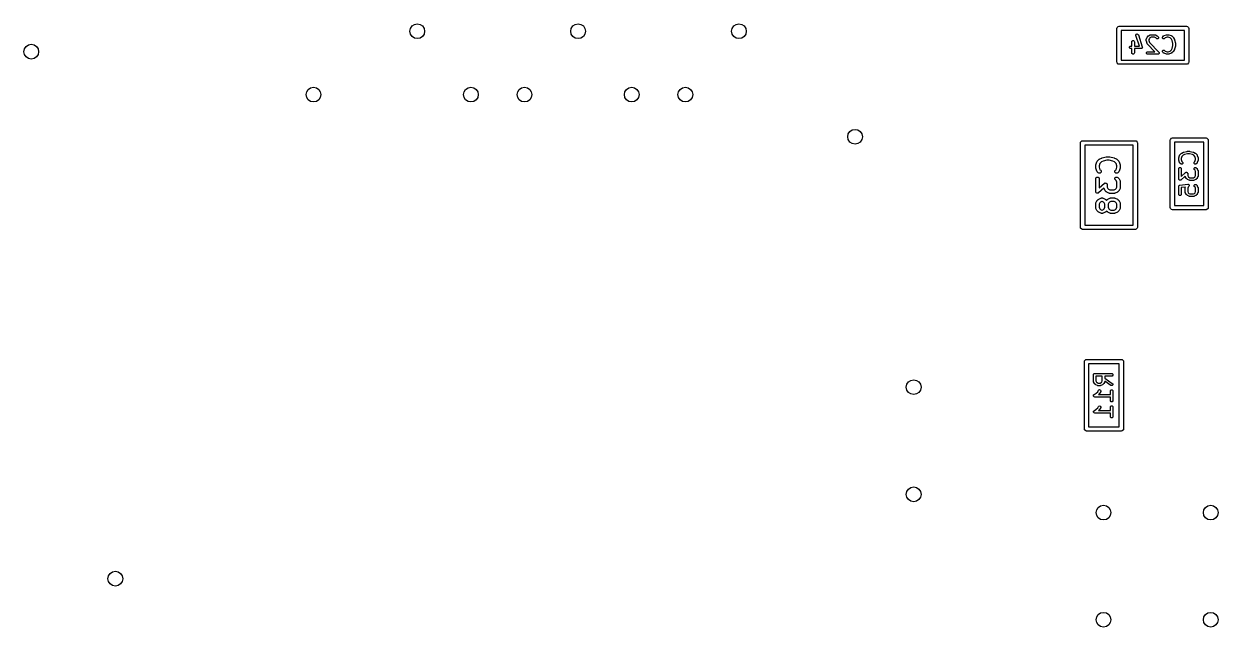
# Model space of a CAD drawing. Extents: x 2.52 to 5.05, y -5.23 to -2.7.
# Drawn here: x 2.543 to 3.657, y -3.337 to -2.774 of the extents above; entities that cross this region are included whole.
import ezdxf

# ---------------------------------------------------------------- set-up
doc = ezdxf.new("R2010")
doc.units = 0
doc.header["$MEASUREMENT"] = 0
doc.layers.add('BLACK', color=7, linetype='CONTINUOUS')

msp = doc.modelspace()

# ---------------------------------------------------------------- linework, layer by layer
at = {"layer": 'BLACK', "linetype": 'CONTINUOUS'}
for p, q in [((3.5625, -2.7783), (3.5627, -2.7775)), ((3.5625, -2.8097), (3.5625, -2.7783)), ((3.5627, -2.7775), (3.5638, -2.7764)), ((3.5638, -2.7764), (3.5645, -2.7763)), ((3.5645, -2.7763), (3.6275, -2.7763)), ((3.5665, -2.7802), (3.5665, -2.8078)), ((3.6255, -2.7802), (3.5665, -2.7802)), ((3.5802, -2.7846), (3.5806, -2.7838)), ((3.5806, -2.7838), (3.5815, -2.7835)), ((3.5815, -2.7835), (3.5823, -2.7839)), ((3.5823, -2.7839), (3.5825, -2.7843)), ((3.5825, -2.7843), (3.5862, -2.7955)), ((3.5921, -2.7851), (3.5936, -2.7844)), ((3.5936, -2.7844), (3.5937, -2.7843)), ((3.5937, -2.7843), (3.5937, -2.7843)), ((3.5937, -2.7843), (3.5939, -2.7843)), ((3.5939, -2.7843), (3.594, -2.7842)), ((3.594, -2.7842), (3.5941, -2.7842)), ((3.5941, -2.7842), (3.5941, -2.7842)), ((3.5941, -2.7842), (3.5979, -2.7842)), ((3.5979, -2.7842), (3.598, -2.7842)), ((3.5979, -2.7842), (3.5979, -2.7842)), ((3.598, -2.7842), (3.5981, -2.7843)), ((3.5981, -2.7843), (3.5983, -2.7843)), ((3.5983, -2.7843), (3.5983, -2.7843)), ((3.5983, -2.7843), (3.5984, -2.7844)), ((3.5984, -2.7844), (3.5999, -2.7851)), ((3.6065, -2.785), (3.6087, -2.7843)), ((3.6087, -2.7843), (3.6089, -2.7843)), ((3.6089, -2.7843), (3.6091, -2.7842)), ((3.6091, -2.7842), (3.6106, -2.7842)), ((3.6106, -2.7842), (3.6108, -2.7843)), ((3.6108, -2.7843), (3.611, -2.7843)), ((3.611, -2.7843), (3.6132, -2.785)), ((3.6255, -2.8078), (3.6255, -2.7802)), ((3.6275, -2.7763), (3.6282, -2.7764)), ((3.6282, -2.7764), (3.6293, -2.7775)), ((3.6293, -2.7775), (3.6295, -2.7783)), ((3.6295, -2.7783), (3.6295, -2.8097)), ((3.5743, -2.7955), (3.5749, -2.7948)), ((3.5743, -2.7964), (3.5743, -2.7955)), ((3.5749, -2.7948), (3.5754, -2.7947)), ((3.5754, -2.7947), (3.5764, -2.7947)), ((3.5764, -2.7907), (3.5765, -2.7902)), ((3.5764, -2.7947), (3.5764, -2.7907)), ((3.5765, -2.7902), (3.5772, -2.7896)), ((3.5772, -2.7896), (3.5781, -2.7896)), ((3.5781, -2.7896), (3.5787, -2.7902)), ((3.5787, -2.7902), (3.5788, -2.7907)), ((3.5788, -2.7907), (3.5788, -2.7947)), ((3.5788, -2.7947), (3.5835, -2.7947)), ((3.5803, -2.785), (3.5802, -2.7846)), ((3.5835, -2.7947), (3.5803, -2.785)), ((3.5862, -2.7955), (3.5863, -2.796)), ((3.5899, -2.7883), (3.59, -2.7881)), ((3.59, -2.7884), (3.5899, -2.7883)), ((3.5899, -2.7899), (3.5899, -2.7884)), ((3.5899, -2.7884), (3.59, -2.7884)), ((3.59, -2.7901), (3.5899, -2.7899)), ((3.59, -2.788), (3.5901, -2.7879)), ((3.59, -2.7881), (3.59, -2.788)), ((3.59, -2.7903), (3.59, -2.7901)), ((3.5908, -2.7925), (3.59, -2.7903)), ((3.5901, -2.7879), (3.5908, -2.7864)), ((3.5901, -2.7879), (3.5901, -2.7879)), ((3.5908, -2.7864), (3.5909, -2.7862)), ((3.5908, -2.7926), (3.5908, -2.7925)), ((3.5909, -2.7928), (3.5908, -2.7926)), ((3.5908, -2.7926), (3.5908, -2.7926)), ((3.5909, -2.7862), (3.591, -2.7861)), ((3.591, -2.7929), (3.5909, -2.7928)), ((3.591, -2.7861), (3.5918, -2.7853)), ((3.591, -2.793), (3.591, -2.7929)), ((3.591, -2.7929), (3.591, -2.7929)), ((3.598, -2.8), (3.591, -2.793)), ((3.5918, -2.7853), (3.5919, -2.7852)), ((3.5919, -2.7852), (3.5921, -2.7851)), ((3.5928, -2.7876), (3.5923, -2.7887)), ((3.5923, -2.7887), (3.5923, -2.7897)), ((3.5923, -2.7897), (3.5929, -2.7915)), ((3.5933, -2.7871), (3.5928, -2.7876)), ((3.5929, -2.7915), (3.6017, -2.8003)), ((3.5944, -2.7866), (3.5933, -2.7871)), ((3.5976, -2.7866), (3.5944, -2.7866)), ((3.5987, -2.7871), (3.5976, -2.7866)), ((3.5993, -2.7877), (3.5987, -2.7871)), ((3.5997, -2.788), (3.5993, -2.7877)), ((3.6006, -2.788), (3.5997, -2.788)), ((3.5999, -2.7851), (3.6001, -2.7852)), ((3.6001, -2.7852), (3.6002, -2.7853)), ((3.6002, -2.7853), (3.601, -2.7861)), ((3.6012, -2.7874), (3.6006, -2.788)), ((3.601, -2.7861), (3.6012, -2.7865)), ((3.6012, -2.7865), (3.6012, -2.7874)), ((3.605, -2.7865), (3.6053, -2.7861)), ((3.605, -2.7874), (3.605, -2.7865)), ((3.6057, -2.788), (3.605, -2.7874)), ((3.6053, -2.7861), (3.606, -2.7853)), ((3.6066, -2.788), (3.6057, -2.788)), ((3.606, -2.7853), (3.6061, -2.7853)), ((3.6061, -2.7853), (3.6063, -2.7852)), ((3.6061, -2.7853), (3.6061, -2.7853)), ((3.6063, -2.7852), (3.6064, -2.7851)), ((3.6064, -2.7851), (3.6065, -2.785)), ((3.6064, -2.7851), (3.6064, -2.7851)), ((3.607, -2.7877), (3.6066, -2.788)), ((3.6075, -2.7872), (3.607, -2.7877)), ((3.6093, -2.7866), (3.6075, -2.7872)), ((3.6104, -2.7866), (3.6093, -2.7866)), ((3.6122, -2.7872), (3.6104, -2.7866)), ((3.6134, -2.7884), (3.6122, -2.7872)), ((3.6132, -2.785), (3.6133, -2.7851)), ((3.6133, -2.7851), (3.6133, -2.7851)), ((3.6133, -2.7851), (3.6135, -2.7852)), ((3.614, -2.7896), (3.6134, -2.7884)), ((3.6135, -2.7852), (3.6136, -2.7853)), ((3.6136, -2.7853), (3.6137, -2.7853)), ((3.6137, -2.7853), (3.6137, -2.7853)), ((3.6137, -2.7853), (3.6152, -2.7868)), ((3.6147, -2.7923), (3.614, -2.7896)), ((3.614, -2.797), (3.6147, -2.7943)), ((3.6147, -2.7943), (3.6147, -2.7923)), ((3.6152, -2.7868), (3.6153, -2.787)), ((3.6153, -2.787), (3.6154, -2.7871)), ((3.6154, -2.7871), (3.6162, -2.7886)), ((3.6162, -2.7886), (3.6162, -2.7888)), ((3.6162, -2.7888), (3.6163, -2.7889)), ((3.6163, -2.7889), (3.617, -2.7919)), ((3.617, -2.7947), (3.6163, -2.7977)), ((3.617, -2.7919), (3.617, -2.792)), ((3.617, -2.792), (3.6171, -2.7922)), ((3.6171, -2.7944), (3.617, -2.7946)), ((3.617, -2.7946), (3.617, -2.7947)), ((3.6171, -2.7922), (3.6171, -2.7944)), ((3.5749, -2.797), (3.5743, -2.7964)), ((3.5754, -2.7971), (3.5749, -2.797)), ((3.5764, -2.7971), (3.5754, -2.7971)), ((3.5764, -2.8012), (3.5764, -2.7971)), ((3.5765, -2.8016), (3.5764, -2.8012)), ((3.5772, -2.8023), (3.5765, -2.8016)), ((3.5781, -2.8023), (3.5772, -2.8023)), ((3.5787, -2.8016), (3.5781, -2.8023)), ((3.5788, -2.8012), (3.5787, -2.8016)), ((3.5851, -2.7971), (3.5788, -2.7971)), ((3.5788, -2.7971), (3.5788, -2.8012)), ((3.5856, -2.797), (3.5851, -2.7971)), ((3.5857, -2.7969), (3.5856, -2.797)), ((3.5859, -2.7968), (3.5857, -2.7969)), ((3.586, -2.7966), (3.5859, -2.7968)), ((3.5862, -2.7964), (3.586, -2.7966)), ((3.5863, -2.796), (3.5862, -2.7962)), ((3.5862, -2.7962), (3.5862, -2.7964)), ((3.59, -2.8007), (3.5907, -2.8001)), ((3.59, -2.8016), (3.59, -2.8007)), ((3.5907, -2.8023), (3.59, -2.8016)), ((3.5907, -2.8001), (3.5911, -2.8)), ((3.5911, -2.8023), (3.5907, -2.8023)), ((3.5911, -2.8), (3.598, -2.8)), ((3.6009, -2.8023), (3.5911, -2.8023)), ((3.6013, -2.8023), (3.6009, -2.8023)), ((3.602, -2.8016), (3.6013, -2.8023)), ((3.6017, -2.8003), (3.602, -2.8007)), ((3.602, -2.8007), (3.602, -2.8007)), ((3.602, -2.8007), (3.602, -2.8007)), ((3.602, -2.8007), (3.602, -2.8016)), ((3.602, -2.8016), (3.602, -2.8016)), ((3.602, -2.8016), (3.602, -2.8016)), ((3.605, -2.7992), (3.6057, -2.7986)), ((3.605, -2.8001), (3.605, -2.7992)), ((3.6053, -2.8005), (3.605, -2.8001)), ((3.606, -2.8012), (3.6053, -2.8005)), ((3.6057, -2.7986), (3.6066, -2.7986)), ((3.6061, -2.8013), (3.606, -2.8012)), ((3.6063, -2.8014), (3.6061, -2.8013)), ((3.6061, -2.8013), (3.6061, -2.8013)), ((3.6064, -2.8015), (3.6063, -2.8014)), ((3.6065, -2.8015), (3.6064, -2.8015)), ((3.6064, -2.8015), (3.6064, -2.8015)), ((3.6087, -2.8023), (3.6065, -2.8015)), ((3.6066, -2.7986), (3.607, -2.7988)), ((3.607, -2.7988), (3.6075, -2.7994)), ((3.6075, -2.7994), (3.6093, -2.8)), ((3.6089, -2.8023), (3.6087, -2.8023)), ((3.6091, -2.8023), (3.6089, -2.8023)), ((3.6106, -2.8023), (3.6091, -2.8023)), ((3.6093, -2.8), (3.6104, -2.8)), ((3.6104, -2.8), (3.6122, -2.7994)), ((3.6108, -2.8023), (3.6106, -2.8023)), ((3.611, -2.8023), (3.6108, -2.8023)), ((3.6132, -2.8015), (3.611, -2.8023)), ((3.6122, -2.7994), (3.6134, -2.7982)), ((3.6133, -2.8015), (3.6132, -2.8015)), ((3.6135, -2.8014), (3.6133, -2.8015)), ((3.6133, -2.8015), (3.6133, -2.8015)), ((3.6134, -2.7982), (3.614, -2.797)), ((3.6136, -2.8013), (3.6135, -2.8014)), ((3.6137, -2.8013), (3.6136, -2.8013)), ((3.6152, -2.7997), (3.6137, -2.8012)), ((3.6137, -2.8012), (3.6137, -2.8013)), ((3.6153, -2.7996), (3.6152, -2.7997)), ((3.6154, -2.7994), (3.6153, -2.7996)), ((3.6162, -2.7979), (3.6154, -2.7994)), ((3.6163, -2.7977), (3.6162, -2.7978)), ((3.6162, -2.7978), (3.6162, -2.7979)), ((3.5627, -2.8105), (3.5625, -2.8097)), ((3.5638, -2.8116), (3.5627, -2.8105)), ((3.5645, -2.8117), (3.5638, -2.8116)), ((3.6275, -2.8117), (3.5645, -2.8117)), ((3.5665, -2.8078), (3.6255, -2.8078)), ((3.6282, -2.8116), (3.6275, -2.8117)), ((3.6293, -2.8105), (3.6282, -2.8116)), ((3.6295, -2.8097), (3.6293, -2.8105)), ((3.5285, -2.8851), (3.5287, -2.8844)), ((3.5287, -2.8844), (3.5298, -2.8833)), ((3.5298, -2.8833), (3.5305, -2.8832)), ((3.5305, -2.8832), (3.5797, -2.8832)), ((3.5797, -2.8832), (3.5805, -2.8833)), ((3.5805, -2.8833), (3.5815, -2.8844)), ((3.5815, -2.8844), (3.5817, -2.8851)), ((3.6122, -2.8825), (3.6124, -2.8818)), ((3.6122, -2.9455), (3.6122, -2.8825)), ((3.6124, -2.8818), (3.6134, -2.8807)), ((3.6134, -2.8807), (3.6142, -2.8805)), ((3.6142, -2.8805), (3.6457, -2.8805)), ((3.6161, -2.8845), (3.6161, -2.9435)), ((3.6437, -2.8845), (3.6161, -2.8845)), ((3.6437, -2.9435), (3.6437, -2.8845)), ((3.6457, -2.8805), (3.6464, -2.8807)), ((3.6464, -2.8807), (3.6475, -2.8818)), ((3.6475, -2.8818), (3.6476, -2.8825)), ((3.6476, -2.8825), (3.6476, -2.9455)), ((3.5285, -2.9639), (3.5285, -2.8851)), ((3.5325, -2.8871), (3.5325, -2.9619)), ((3.5778, -2.8871), (3.5325, -2.8871)), ((3.5778, -2.9619), (3.5778, -2.8871)), ((3.5817, -2.8851), (3.5817, -2.9639)), ((3.6213, -2.8963), (3.6228, -2.8948)), ((3.6228, -2.8948), (3.6229, -2.8947)), ((3.6229, -2.8947), (3.6231, -2.8946)), ((3.6231, -2.8946), (3.6246, -2.8938)), ((3.6246, -2.8938), (3.6247, -2.8938)), ((3.6247, -2.8938), (3.6248, -2.8937)), ((3.6248, -2.8937), (3.6278, -2.893)), ((3.6282, -2.8953), (3.6255, -2.896)), ((3.6278, -2.893), (3.6279, -2.893)), ((3.6279, -2.893), (3.6281, -2.8929)), ((3.6281, -2.8929), (3.6303, -2.8929)), ((3.6302, -2.8953), (3.6282, -2.8953)), ((3.6329, -2.896), (3.6302, -2.8953)), ((3.6303, -2.8929), (3.6305, -2.893)), ((3.6305, -2.893), (3.6306, -2.893)), ((3.6306, -2.893), (3.6336, -2.8937)), ((3.6336, -2.8937), (3.6337, -2.8938)), ((3.6337, -2.8938), (3.6339, -2.8938)), ((3.6339, -2.8938), (3.6354, -2.8946)), ((3.6354, -2.8946), (3.6355, -2.8947)), ((3.6355, -2.8947), (3.6357, -2.8948)), ((3.6357, -2.8948), (3.6372, -2.8963)), ((3.5428, -2.9062), (3.5429, -2.906)), ((3.5428, -2.9081), (3.5428, -2.9062)), ((3.5429, -2.9057), (3.5438, -2.9029)), ((3.5429, -2.906), (3.5429, -2.9057)), ((3.5438, -2.9029), (3.5439, -2.9028)), ((3.5439, -2.9028), (3.544, -2.9026)), ((3.5439, -2.9028), (3.5439, -2.9028)), ((3.544, -2.9026), (3.5441, -2.9024)), ((3.5441, -2.9024), (3.5442, -2.9024)), ((3.5442, -2.9023), (3.5461, -2.9004)), ((3.5442, -2.9024), (3.5442, -2.9023)), ((3.5467, -2.9043), (3.546, -2.9065)), ((3.546, -2.9065), (3.546, -2.9078)), ((3.5461, -2.9004), (3.5463, -2.9003)), ((3.5463, -2.9003), (3.5465, -2.9001)), ((3.5465, -2.9001), (3.5484, -2.8992)), ((3.5481, -2.9028), (3.5467, -2.9043)), ((3.5496, -2.9021), (3.5481, -2.9028)), ((3.5484, -2.8992), (3.5485, -2.8991)), ((3.5485, -2.8991), (3.5487, -2.8991)), ((3.5487, -2.8991), (3.5524, -2.8981)), ((3.553, -2.9012), (3.5496, -2.9021)), ((3.5524, -2.8981), (3.5526, -2.8981)), ((3.5526, -2.8981), (3.5528, -2.8981)), ((3.5528, -2.8981), (3.5556, -2.8981)), ((3.5554, -2.9012), (3.553, -2.9012)), ((3.5588, -2.9021), (3.5554, -2.9012)), ((3.5556, -2.8981), (3.5558, -2.8981)), ((3.5558, -2.8981), (3.556, -2.8981)), ((3.556, -2.8981), (3.5598, -2.8991)), ((3.5603, -2.9028), (3.5588, -2.9021)), ((3.5598, -2.8991), (3.5599, -2.8991)), ((3.5599, -2.8991), (3.5601, -2.8992)), ((3.5601, -2.8992), (3.562, -2.9001)), ((3.5617, -2.9043), (3.5603, -2.9028)), ((3.5625, -2.9065), (3.5617, -2.9043)), ((3.562, -2.9001), (3.5622, -2.9003)), ((3.5622, -2.9003), (3.5624, -2.9004)), ((3.5624, -2.9004), (3.5642, -2.9023)), ((3.5625, -2.9078), (3.5625, -2.9065)), ((3.5642, -2.9023), (3.5643, -2.9024)), ((3.5643, -2.9024), (3.5643, -2.9024)), ((3.5643, -2.9024), (3.5644, -2.9026)), ((3.5644, -2.9026), (3.5646, -2.9028)), ((3.5646, -2.9028), (3.5646, -2.9028)), ((3.5646, -2.9028), (3.5646, -2.9029)), ((3.5646, -2.9029), (3.5656, -2.9057)), ((3.5656, -2.9057), (3.5656, -2.906)), ((3.5656, -2.906), (3.5656, -2.9062)), ((3.5656, -2.9062), (3.5656, -2.9081)), ((3.6202, -2.899), (3.621, -2.8968)), ((3.6202, -2.8992), (3.6202, -2.899)), ((3.6202, -2.8994), (3.6202, -2.8992)), ((3.6202, -2.9009), (3.6202, -2.8994)), ((3.6202, -2.9011), (3.6202, -2.9009)), ((3.6202, -2.9013), (3.6202, -2.9011)), ((3.621, -2.9035), (3.6202, -2.9013)), ((3.621, -2.8967), (3.6211, -2.8965)), ((3.621, -2.8968), (3.621, -2.8967)), ((3.621, -2.8967), (3.621, -2.8967)), ((3.621, -2.9036), (3.621, -2.9035)), ((3.6211, -2.9037), (3.621, -2.9036)), ((3.621, -2.9036), (3.621, -2.9036)), ((3.6211, -2.8965), (3.6212, -2.8964)), ((3.6212, -2.9039), (3.6211, -2.9037)), ((3.6212, -2.8964), (3.6212, -2.8963)), ((3.6212, -2.8963), (3.6213, -2.8963)), ((3.6213, -2.904), (3.6212, -2.9039)), ((3.6212, -2.9039), (3.6212, -2.9039)), ((3.622, -2.9047), (3.6213, -2.904)), ((3.6224, -2.905), (3.622, -2.9047)), ((3.6233, -2.905), (3.6224, -2.905)), ((3.6231, -2.8978), (3.6225, -2.8996)), ((3.6225, -2.8996), (3.6225, -2.9007)), ((3.6225, -2.9007), (3.6231, -2.9025)), ((3.6243, -2.8966), (3.6231, -2.8978)), ((3.6231, -2.9025), (3.6237, -2.903)), ((3.6239, -2.9043), (3.6233, -2.905)), ((3.6237, -2.903), (3.6239, -2.9034)), ((3.6239, -2.9034), (3.6239, -2.9043)), ((3.6255, -2.896), (3.6243, -2.8966)), ((3.6341, -2.8966), (3.6329, -2.896)), ((3.6353, -2.8978), (3.6341, -2.8966)), ((3.6345, -2.9034), (3.6347, -2.903)), ((3.6345, -2.9043), (3.6345, -2.9034)), ((3.6351, -2.905), (3.6345, -2.9043)), ((3.6347, -2.903), (3.6353, -2.9025)), ((3.636, -2.905), (3.6351, -2.905)), ((3.6359, -2.8996), (3.6353, -2.8978)), ((3.6353, -2.9025), (3.6359, -2.9007)), ((3.6359, -2.9007), (3.6359, -2.8996)), ((3.6364, -2.9047), (3.636, -2.905)), ((3.6372, -2.904), (3.6364, -2.9047)), ((3.6372, -2.8963), (3.6372, -2.8963)), ((3.6372, -2.8963), (3.6372, -2.8964)), ((3.6372, -2.8964), (3.6373, -2.8965)), ((3.6373, -2.9037), (3.6372, -2.9039)), ((3.6372, -2.9039), (3.6372, -2.9039)), ((3.6372, -2.9039), (3.6372, -2.904)), ((3.6373, -2.8965), (3.6374, -2.8967)), ((3.6374, -2.9036), (3.6373, -2.9037)), ((3.6374, -2.8967), (3.6374, -2.8967)), ((3.6374, -2.8967), (3.6375, -2.8968)), ((3.6375, -2.9035), (3.6374, -2.9036)), ((3.6374, -2.9036), (3.6374, -2.9036)), ((3.6375, -2.8968), (3.6382, -2.899)), ((3.6382, -2.9013), (3.6375, -2.9035)), ((3.6382, -2.899), (3.6382, -2.8992)), ((3.6382, -2.8992), (3.6383, -2.8994)), ((3.6383, -2.9009), (3.6382, -2.9011)), ((3.6382, -2.9011), (3.6382, -2.9013)), ((3.6383, -2.8994), (3.6383, -2.9009)), ((3.5429, -2.9083), (3.5428, -2.9081)), ((3.5428, -2.9184), (3.5429, -2.9178)), ((3.5429, -2.9086), (3.5429, -2.9083)), ((3.5438, -2.9114), (3.5429, -2.9086)), ((3.5429, -2.9178), (3.5438, -2.917)), ((3.5439, -2.9115), (3.5438, -2.9114)), ((3.5438, -2.917), (3.545, -2.917)), ((3.544, -2.9117), (3.5439, -2.9115)), ((3.5439, -2.9115), (3.5439, -2.9115)), ((3.5441, -2.9119), (3.544, -2.9117)), ((3.5442, -2.912), (3.5441, -2.9119)), ((3.5451, -2.913), (3.5442, -2.912)), ((3.5442, -2.912), (3.5442, -2.912)), ((3.545, -2.917), (3.5458, -2.9178)), ((3.5456, -2.9133), (3.5451, -2.913)), ((3.5469, -2.9133), (3.5456, -2.9133)), ((3.5458, -2.9178), (3.546, -2.9184)), ((3.546, -2.9078), (3.5467, -2.9101)), ((3.5467, -2.9101), (3.5474, -2.9107)), ((3.5477, -2.9124), (3.5469, -2.9133)), ((3.5474, -2.9107), (3.5477, -2.9112)), ((3.5477, -2.9112), (3.5477, -2.9124)), ((3.5607, -2.9112), (3.5611, -2.9107)), ((3.5607, -2.9124), (3.5607, -2.9112)), ((3.5616, -2.9133), (3.5607, -2.9124)), ((3.5607, -2.9178), (3.5616, -2.917)), ((3.5607, -2.919), (3.5607, -2.9178)), ((3.5611, -2.9107), (3.5617, -2.9101)), ((3.5628, -2.9133), (3.5616, -2.9133)), ((3.5616, -2.917), (3.5628, -2.917)), ((3.5617, -2.9101), (3.5625, -2.9078)), ((3.5633, -2.913), (3.5628, -2.9133)), ((3.5628, -2.917), (3.5633, -2.9173)), ((3.5642, -2.912), (3.5633, -2.913)), ((3.5633, -2.9173), (3.5642, -2.9182)), ((3.5643, -2.912), (3.5642, -2.912)), ((3.5644, -2.9117), (3.5643, -2.9119)), ((3.5643, -2.9119), (3.5643, -2.912)), ((3.5646, -2.9115), (3.5644, -2.9117)), ((3.5656, -2.9086), (3.5646, -2.9114)), ((3.5646, -2.9114), (3.5646, -2.9115)), ((3.5646, -2.9115), (3.5646, -2.9115)), ((3.5656, -2.9081), (3.5656, -2.9083)), ((3.5656, -2.9083), (3.5656, -2.9086)), ((3.6202, -2.9087), (3.6209, -2.908)), ((3.6202, -2.9091), (3.6202, -2.9087)), ((3.6202, -2.9189), (3.6202, -2.9091)), ((3.6209, -2.908), (3.6218, -2.908)), ((3.6218, -2.908), (3.6224, -2.9087)), ((3.6262, -2.9162), (3.6221, -2.9198)), ((3.6224, -2.9087), (3.6225, -2.9091)), ((3.6225, -2.9091), (3.6225, -2.9163)), ((3.6225, -2.9163), (3.6266, -2.9127)), ((3.6262, -2.9163), (3.6262, -2.9162)), ((3.6263, -2.9163), (3.6262, -2.9163)), ((3.6263, -2.9164), (3.6263, -2.9163)), ((3.627, -2.9179), (3.6263, -2.9164)), ((3.6266, -2.9127), (3.6268, -2.9126)), ((3.6268, -2.9126), (3.6269, -2.9125)), ((3.6269, -2.9125), (3.6269, -2.9125)), ((3.6269, -2.9125), (3.627, -2.9125)), ((3.627, -2.9125), (3.6274, -2.9125)), ((3.6271, -2.9181), (3.627, -2.9179)), ((3.6272, -2.9182), (3.6271, -2.9181)), ((3.6274, -2.9125), (3.6278, -2.9125)), ((3.6278, -2.9125), (3.6278, -2.9126)), ((3.6278, -2.9126), (3.6279, -2.9126)), ((3.6279, -2.9126), (3.6281, -2.9129)), ((3.6281, -2.9129), (3.6284, -2.9132)), ((3.6284, -2.9132), (3.6284, -2.9132)), ((3.6284, -2.9132), (3.6285, -2.9132)), ((3.6285, -2.9132), (3.6285, -2.9133)), ((3.6285, -2.9133), (3.6285, -2.9136)), ((3.6285, -2.9136), (3.6285, -2.9156)), ((3.6285, -2.9156), (3.6291, -2.9167)), ((3.6291, -2.9167), (3.6295, -2.9172)), ((3.6295, -2.9172), (3.6306, -2.9177)), ((3.6306, -2.9177), (3.6338, -2.9177)), ((3.6338, -2.9177), (3.6349, -2.9172)), ((3.6345, -2.9087), (3.6351, -2.908)), ((3.6345, -2.9096), (3.6345, -2.9087)), ((3.6347, -2.91), (3.6345, -2.9096)), ((3.6354, -2.9106), (3.6347, -2.91)), ((3.6349, -2.9172), (3.6354, -2.9167)), ((3.6351, -2.908), (3.636, -2.908)), ((3.6359, -2.9117), (3.6354, -2.9106)), ((3.6354, -2.9167), (3.6359, -2.9156)), ((3.6359, -2.9156), (3.6359, -2.9117)), ((3.636, -2.908), (3.6364, -2.9083)), ((3.6364, -2.9083), (3.6372, -2.909)), ((3.6372, -2.909), (3.6373, -2.9092)), ((3.6373, -2.9181), (3.6372, -2.9182)), ((3.6373, -2.9092), (3.6374, -2.9093)), ((3.6374, -2.9179), (3.6373, -2.9181)), ((3.6374, -2.9093), (3.6381, -2.9108)), ((3.6381, -2.9164), (3.6374, -2.9179)), ((3.6381, -2.9108), (3.6382, -2.9109)), ((3.6382, -2.9163), (3.6381, -2.9164)), ((3.6382, -2.9109), (3.6382, -2.9109)), ((3.6382, -2.9109), (3.6382, -2.9111)), ((3.6382, -2.9111), (3.6383, -2.9113)), ((3.6383, -2.916), (3.6382, -2.9161)), ((3.6382, -2.9161), (3.6382, -2.9163)), ((3.6382, -2.9163), (3.6382, -2.9163)), ((3.6383, -2.9113), (3.6383, -2.9113)), ((3.6383, -2.9113), (3.6383, -2.9114)), ((3.6383, -2.9114), (3.6383, -2.9159)), ((3.6383, -2.9159), (3.6383, -2.9159)), ((3.6383, -2.9159), (3.6383, -2.916)), ((3.5428, -2.9306), (3.5428, -2.9184)), ((3.5504, -2.9274), (3.5454, -2.9318)), ((3.546, -2.9184), (3.546, -2.9271)), ((3.546, -2.9271), (3.5508, -2.9228)), ((3.5504, -2.9275), (3.5504, -2.9274)), ((3.5504, -2.9274), (3.5504, -2.9274)), ((3.5505, -2.9275), (3.5504, -2.9275)), ((3.5514, -2.9294), (3.5505, -2.9275)), ((3.5508, -2.9228), (3.5512, -2.9226)), ((3.5512, -2.9226), (3.5513, -2.9226)), ((3.5513, -2.9226), (3.5514, -2.9225)), ((3.5513, -2.9226), (3.5513, -2.9226)), ((3.5514, -2.9225), (3.5519, -2.9226)), ((3.5519, -2.9226), (3.5525, -2.9226)), ((3.5525, -2.9226), (3.5525, -2.9226)), ((3.5525, -2.9226), (3.5526, -2.9226)), ((3.5526, -2.9226), (3.5529, -2.923)), ((3.5529, -2.923), (3.5533, -2.9234)), ((3.5533, -2.9234), (3.5533, -2.9235)), ((3.5533, -2.9235), (3.5534, -2.9235)), ((3.5534, -2.9235), (3.5534, -2.9236)), ((3.5534, -2.9236), (3.5534, -2.924)), ((3.5534, -2.924), (3.5534, -2.9265)), ((3.5534, -2.9265), (3.5541, -2.9278)), ((3.5541, -2.9278), (3.5547, -2.9284)), ((3.5547, -2.9284), (3.556, -2.929)), ((3.556, -2.929), (3.5599, -2.929)), ((3.5599, -2.929), (3.5613, -2.9284)), ((3.5611, -2.9195), (3.5607, -2.919)), ((3.5618, -2.9203), (3.5611, -2.9195)), ((3.5613, -2.9284), (3.5618, -2.9278)), ((3.5625, -2.9216), (3.5618, -2.9203)), ((3.5618, -2.9278), (3.5625, -2.9265)), ((3.5625, -2.9265), (3.5625, -2.9216)), ((3.5642, -2.9182), (3.5644, -2.9184)), ((3.5644, -2.9184), (3.5645, -2.9186)), ((3.5645, -2.9186), (3.5655, -2.9205)), ((3.5655, -2.9275), (3.5645, -2.9294)), ((3.5655, -2.9205), (3.5655, -2.9206)), ((3.5655, -2.9206), (3.5655, -2.9206)), ((3.5655, -2.9206), (3.5656, -2.9209)), ((3.5656, -2.9272), (3.5655, -2.9274)), ((3.5655, -2.9274), (3.5655, -2.9275)), ((3.5655, -2.9275), (3.5655, -2.9275)), ((3.5656, -2.9209), (3.5656, -2.9211)), ((3.5656, -2.9211), (3.5656, -2.9211)), ((3.5656, -2.9211), (3.5656, -2.9212)), ((3.5656, -2.9212), (3.5656, -2.9268)), ((3.5656, -2.9268), (3.5656, -2.9269)), ((3.5656, -2.9269), (3.5656, -2.927)), ((3.5656, -2.927), (3.5656, -2.9272)), ((3.6202, -2.9192), (3.6202, -2.9189)), ((3.6202, -2.9193), (3.6202, -2.9192)), ((3.6205, -2.9196), (3.6202, -2.9193)), ((3.6202, -2.9193), (3.6202, -2.9193)), ((3.6202, -2.9193), (3.6202, -2.9193)), ((3.6202, -2.9252), (3.6205, -2.9249)), ((3.6202, -2.9253), (3.6202, -2.9252)), ((3.6202, -2.9256), (3.6202, -2.9253)), ((3.6202, -2.9253), (3.6202, -2.9253)), ((3.6202, -2.9253), (3.6202, -2.9253)), ((3.6202, -2.9331), (3.6202, -2.9256)), ((3.6208, -2.9199), (3.6205, -2.9196)), ((3.6205, -2.9249), (3.6208, -2.9246)), ((3.6209, -2.9199), (3.6208, -2.9199)), ((3.6208, -2.9246), (3.6209, -2.9246)), ((3.6209, -2.92), (3.6209, -2.9199)), ((3.6213, -2.92), (3.6209, -2.92)), ((3.6209, -2.9245), (3.6212, -2.9244)), ((3.6209, -2.9246), (3.6209, -2.9245)), ((3.6209, -2.9245), (3.6209, -2.9245)), ((3.6212, -2.9244), (3.6287, -2.9237)), ((3.6217, -2.92), (3.6213, -2.92)), ((3.6218, -2.92), (3.6217, -2.92)), ((3.6221, -2.9198), (3.6218, -2.9199)), ((3.6218, -2.9199), (3.6218, -2.92)), ((3.6218, -2.92), (3.6218, -2.92)), ((3.6264, -2.9263), (3.6225, -2.9267)), ((3.6225, -2.9267), (3.6225, -2.9331)), ((3.6262, -2.9269), (3.6262, -2.9267)), ((3.6262, -2.9267), (3.6263, -2.9267)), ((3.6262, -2.927), (3.6262, -2.9269)), ((3.6262, -2.9271), (3.6262, -2.927)), ((3.6262, -2.9309), (3.6262, -2.9271)), ((3.6262, -2.9271), (3.6262, -2.9271)), ((3.6263, -2.9266), (3.6264, -2.9263)), ((3.6263, -2.9267), (3.6263, -2.9266)), ((3.628, -2.919), (3.6272, -2.9182)), ((3.6282, -2.9191), (3.628, -2.919)), ((3.6283, -2.9192), (3.6282, -2.9191)), ((3.6298, -2.9199), (3.6283, -2.9192)), ((3.6291, -2.9263), (3.6285, -2.9274)), ((3.6285, -2.9274), (3.6285, -2.9306)), ((3.6287, -2.9237), (3.6292, -2.9237)), ((3.6297, -2.9257), (3.6291, -2.9263)), ((3.6292, -2.9237), (3.6292, -2.9238)), ((3.6292, -2.9238), (3.6293, -2.9238)), ((3.6293, -2.9238), (3.6296, -2.9241)), ((3.6296, -2.9241), (3.6299, -2.9243)), ((3.6299, -2.9253), (3.6297, -2.9257)), ((3.6299, -2.9199), (3.6298, -2.9199)), ((3.6299, -2.92), (3.6299, -2.9199)), ((3.6301, -2.92), (3.6299, -2.92)), ((3.6299, -2.9243), (3.6299, -2.9244)), ((3.6299, -2.9244), (3.6299, -2.9244)), ((3.6299, -2.9244), (3.6299, -2.9248)), ((3.6299, -2.9248), (3.63, -2.9252)), ((3.63, -2.9252), (3.6299, -2.9253)), ((3.6299, -2.9253), (3.6299, -2.9253)), ((3.6303, -2.9201), (3.6301, -2.92)), ((3.6303, -2.9201), (3.6303, -2.92)), ((3.6303, -2.92), (3.6303, -2.9201)), ((3.6341, -2.9201), (3.6303, -2.9201)), ((3.6342, -2.9201), (3.6341, -2.92)), ((3.6341, -2.92), (3.6341, -2.9201)), ((3.6344, -2.92), (3.6342, -2.9201)), ((3.6345, -2.92), (3.6344, -2.92)), ((3.6346, -2.9199), (3.6345, -2.92)), ((3.6345, -2.9244), (3.6351, -2.9238)), ((3.6345, -2.9253), (3.6345, -2.9244)), ((3.6347, -2.9257), (3.6345, -2.9253)), ((3.6361, -2.9192), (3.6346, -2.9199)), ((3.6346, -2.9199), (3.6346, -2.9199)), ((3.6354, -2.9263), (3.6347, -2.9257)), ((3.6351, -2.9238), (3.636, -2.9238)), ((3.6359, -2.9274), (3.6354, -2.9263)), ((3.6359, -2.9306), (3.6359, -2.9274)), ((3.636, -2.9238), (3.6364, -2.924)), ((3.6363, -2.9191), (3.6361, -2.9192)), ((3.6364, -2.919), (3.6363, -2.9191)), ((3.6372, -2.9182), (3.6364, -2.919)), ((3.6364, -2.924), (3.6372, -2.9248)), ((3.6372, -2.9248), (3.6373, -2.9249)), ((3.6373, -2.9249), (3.6374, -2.9251)), ((3.6374, -2.9251), (3.6381, -2.9266)), ((3.6381, -2.9266), (3.6382, -2.9267)), ((3.6382, -2.9267), (3.6382, -2.9267)), ((3.6382, -2.9267), (3.6382, -2.9269)), ((3.6382, -2.9269), (3.6383, -2.927)), ((3.6383, -2.927), (3.6383, -2.9271)), ((3.6383, -2.9271), (3.6383, -2.9271)), ((3.6383, -2.9271), (3.6383, -2.9309)), ((3.5429, -2.931), (3.5428, -2.9306)), ((3.5429, -2.9311), (3.5429, -2.931)), ((3.5429, -2.9312), (3.5429, -2.9311)), ((3.5429, -2.9311), (3.5429, -2.9311)), ((3.5433, -2.9316), (3.5429, -2.9312)), ((3.543, -2.9411), (3.5439, -2.9393)), ((3.5437, -2.932), (3.5433, -2.9316)), ((3.5438, -2.932), (3.5437, -2.932)), ((3.5437, -2.932), (3.5437, -2.932)), ((3.5443, -2.932), (3.5438, -2.932)), ((3.5439, -2.9393), (3.5441, -2.9391)), ((3.5441, -2.9391), (3.5442, -2.9389)), ((3.5442, -2.9389), (3.5451, -2.9379)), ((3.5449, -2.9321), (3.5443, -2.932)), ((3.545, -2.932), (3.5449, -2.932)), ((3.5449, -2.932), (3.5449, -2.9321)), ((3.5454, -2.9318), (3.545, -2.932)), ((3.545, -2.932), (3.545, -2.932)), ((3.5451, -2.9379), (3.5453, -2.9378)), ((3.5453, -2.9378), (3.5455, -2.9376)), ((3.5455, -2.9376), (3.5474, -2.9367)), ((3.5472, -2.9403), (3.5466, -2.9409)), ((3.5485, -2.9397), (3.5472, -2.9403)), ((3.5474, -2.9367), (3.5475, -2.9367)), ((3.5475, -2.9367), (3.5475, -2.9366)), ((3.5475, -2.9366), (3.5478, -2.9366)), ((3.5478, -2.9366), (3.548, -2.9365)), ((3.548, -2.9365), (3.548, -2.9365)), ((3.548, -2.9365), (3.5481, -2.9365)), ((3.5481, -2.9365), (3.5491, -2.9365)), ((3.5487, -2.9397), (3.5485, -2.9397)), ((3.55, -2.9403), (3.5487, -2.9397)), ((3.5491, -2.9365), (3.5492, -2.9365)), ((3.5491, -2.9365), (3.5491, -2.9365)), ((3.5492, -2.9365), (3.5494, -2.9366)), ((3.5494, -2.9366), (3.5497, -2.9366)), ((3.5497, -2.9366), (3.5497, -2.9367)), ((3.5497, -2.9367), (3.5498, -2.9367)), ((3.5498, -2.9367), (3.5516, -2.9376)), ((3.5506, -2.9409), (3.55, -2.9403)), ((3.5516, -2.9296), (3.5514, -2.9294)), ((3.5517, -2.9298), (3.5516, -2.9296)), ((3.5516, -2.9376), (3.5518, -2.9378)), ((3.5526, -2.9308), (3.5517, -2.9298)), ((3.5518, -2.9378), (3.5521, -2.9379)), ((3.5521, -2.9379), (3.5528, -2.9387)), ((3.5528, -2.9309), (3.5526, -2.9308)), ((3.553, -2.9311), (3.5528, -2.9309)), ((3.5528, -2.9387), (3.5536, -2.9379)), ((3.5549, -2.932), (3.553, -2.9311)), ((3.5536, -2.9379), (3.5538, -2.9378)), ((3.5538, -2.9378), (3.554, -2.9376)), ((3.554, -2.9376), (3.5559, -2.9367)), ((3.555, -2.932), (3.5549, -2.932)), ((3.5553, -2.9321), (3.555, -2.932)), ((3.555, -2.932), (3.555, -2.932)), ((3.5556, -2.9403), (3.555, -2.9409)), ((3.5555, -2.9322), (3.5553, -2.9321)), ((3.5556, -2.9322), (3.5555, -2.9322)), ((3.5555, -2.9322), (3.5555, -2.9322)), ((3.5603, -2.9322), (3.5556, -2.9322)), ((3.5569, -2.9397), (3.5556, -2.9403)), ((3.5559, -2.9367), (3.556, -2.9366)), ((3.5559, -2.9367), (3.5559, -2.9367)), ((3.556, -2.9366), (3.5562, -2.9366)), ((3.5562, -2.9366), (3.5565, -2.9365)), ((3.5565, -2.9365), (3.5565, -2.9365)), ((3.5565, -2.9365), (3.5566, -2.9365)), ((3.5566, -2.9365), (3.5603, -2.9365)), ((3.5599, -2.9397), (3.5569, -2.9397)), ((3.5613, -2.9403), (3.5599, -2.9397)), ((3.5604, -2.9322), (3.5603, -2.9322)), ((3.5603, -2.9365), (3.5604, -2.9365)), ((3.5607, -2.9321), (3.5604, -2.9322)), ((3.5604, -2.9322), (3.5604, -2.9322)), ((3.5604, -2.9365), (3.5604, -2.9365)), ((3.5604, -2.9365), (3.5607, -2.9366)), ((3.5609, -2.932), (3.5607, -2.9321)), ((3.5607, -2.9366), (3.5609, -2.9366)), ((3.561, -2.932), (3.5609, -2.932)), ((3.5609, -2.932), (3.5609, -2.932)), ((3.5609, -2.9366), (3.5609, -2.9367)), ((3.5609, -2.9367), (3.561, -2.9367)), ((3.5629, -2.9311), (3.561, -2.932)), ((3.561, -2.9367), (3.5629, -2.9376)), ((3.5618, -2.9409), (3.5613, -2.9403)), ((3.5631, -2.9309), (3.5629, -2.9311)), ((3.5629, -2.9376), (3.5631, -2.9378)), ((3.5633, -2.9308), (3.5631, -2.9309)), ((3.5631, -2.9378), (3.5633, -2.9379)), ((3.5642, -2.9298), (3.5633, -2.9308)), ((3.5633, -2.9379), (3.5642, -2.9389)), ((3.5644, -2.9296), (3.5642, -2.9298)), ((3.5642, -2.9389), (3.5644, -2.9391)), ((3.5645, -2.9294), (3.5644, -2.9296)), ((3.5644, -2.9391), (3.5645, -2.9393)), ((3.5645, -2.9393), (3.5655, -2.9411)), ((3.6202, -2.9336), (3.6202, -2.9331)), ((3.6209, -2.9342), (3.6202, -2.9336)), ((3.6218, -2.9342), (3.6209, -2.9342)), ((3.6224, -2.9336), (3.6218, -2.9342)), ((3.6225, -2.9331), (3.6224, -2.9336)), ((3.6262, -2.931), (3.6262, -2.9309)), ((3.6262, -2.9309), (3.6262, -2.9309)), ((3.6262, -2.9311), (3.6262, -2.931)), ((3.6262, -2.9313), (3.6262, -2.9311)), ((3.6263, -2.9313), (3.6262, -2.9313)), ((3.6263, -2.9314), (3.6263, -2.9313)), ((3.627, -2.9329), (3.6263, -2.9314)), ((3.6271, -2.9331), (3.627, -2.9329)), ((3.6272, -2.9332), (3.6271, -2.9331)), ((3.628, -2.934), (3.6272, -2.9332)), ((3.6282, -2.9341), (3.628, -2.934)), ((3.6283, -2.9342), (3.6282, -2.9341)), ((3.6298, -2.9349), (3.6283, -2.9342)), ((3.6285, -2.9306), (3.6291, -2.9317)), ((3.6291, -2.9317), (3.6295, -2.9322)), ((3.6295, -2.9322), (3.6306, -2.9327)), ((3.6299, -2.9349), (3.6298, -2.9349)), ((3.6299, -2.935), (3.6299, -2.9349)), ((3.6301, -2.935), (3.6299, -2.935)), ((3.6303, -2.9351), (3.6301, -2.935)), ((3.6303, -2.9351), (3.6303, -2.935)), ((3.6303, -2.935), (3.6303, -2.9351)), ((3.6341, -2.9351), (3.6303, -2.9351)), ((3.6306, -2.9327), (3.6338, -2.9327)), ((3.6338, -2.9327), (3.6349, -2.9322)), ((3.6342, -2.9351), (3.6341, -2.935)), ((3.6341, -2.935), (3.6341, -2.9351)), ((3.6344, -2.935), (3.6342, -2.9351)), ((3.6345, -2.935), (3.6344, -2.935)), ((3.6346, -2.9349), (3.6345, -2.935)), ((3.6361, -2.9342), (3.6346, -2.9349)), ((3.6346, -2.9349), (3.6346, -2.9349)), ((3.6349, -2.9322), (3.6354, -2.9317)), ((3.6354, -2.9317), (3.6359, -2.9306)), ((3.6363, -2.9341), (3.6361, -2.9342)), ((3.6364, -2.934), (3.6363, -2.9341)), ((3.6372, -2.9332), (3.6364, -2.934)), ((3.6373, -2.9331), (3.6372, -2.9332)), ((3.6374, -2.9329), (3.6373, -2.9331)), ((3.6381, -2.9314), (3.6374, -2.9329)), ((3.6382, -2.9313), (3.6381, -2.9314)), ((3.6383, -2.931), (3.6382, -2.9311)), ((3.6382, -2.9311), (3.6382, -2.9313)), ((3.6382, -2.9313), (3.6382, -2.9313)), ((3.6383, -2.9309), (3.6383, -2.9309)), ((3.6383, -2.9309), (3.6383, -2.931)), ((3.5428, -2.9417), (3.5429, -2.9415)), ((3.5428, -2.9418), (3.5428, -2.9417)), ((3.5428, -2.9456), (3.5428, -2.9418)), ((3.5428, -2.9418), (3.5428, -2.9418)), ((3.5428, -2.9457), (3.5428, -2.9456)), ((3.5429, -2.9459), (3.5428, -2.9457)), ((3.5428, -2.9457), (3.5428, -2.9457)), ((3.5429, -2.9412), (3.543, -2.9411)), ((3.5429, -2.9415), (3.5429, -2.9412)), ((3.5429, -2.9412), (3.5429, -2.9412)), ((3.5429, -2.9462), (3.5429, -2.9459)), ((3.543, -2.9463), (3.5429, -2.9462)), ((3.5429, -2.9462), (3.5429, -2.9462)), ((3.5439, -2.9482), (3.543, -2.9463)), ((3.5441, -2.9484), (3.5439, -2.9482)), ((3.5442, -2.9486), (3.5441, -2.9484)), ((3.5451, -2.9495), (3.5442, -2.9486)), ((3.5453, -2.9497), (3.5451, -2.9495)), ((3.5455, -2.9498), (3.5453, -2.9497)), ((3.5474, -2.9507), (3.5455, -2.9498)), ((3.5466, -2.9409), (3.546, -2.9422)), ((3.546, -2.9422), (3.546, -2.9452)), ((3.546, -2.9452), (3.5466, -2.9465)), ((3.5466, -2.9465), (3.5472, -2.9471)), ((3.5472, -2.9471), (3.5485, -2.9478)), ((3.5475, -2.9508), (3.5474, -2.9507)), ((3.5478, -2.9508), (3.5475, -2.9508)), ((3.5475, -2.9508), (3.5475, -2.9508)), ((3.548, -2.9509), (3.5478, -2.9508)), ((3.5481, -2.9509), (3.548, -2.9509)), ((3.548, -2.9509), (3.548, -2.9509)), ((3.5491, -2.9509), (3.5481, -2.9509)), ((3.5485, -2.9478), (3.5487, -2.9478)), ((3.5487, -2.9478), (3.55, -2.9471)), ((3.5492, -2.9509), (3.5491, -2.9509)), ((3.5491, -2.9509), (3.5491, -2.9509)), ((3.5494, -2.9508), (3.5492, -2.9509)), ((3.5497, -2.9508), (3.5494, -2.9508)), ((3.5498, -2.9507), (3.5497, -2.9508)), ((3.5497, -2.9508), (3.5497, -2.9508)), ((3.5516, -2.9498), (3.5498, -2.9507)), ((3.55, -2.9471), (3.5506, -2.9465)), ((3.5512, -2.9422), (3.5506, -2.9409)), ((3.5506, -2.9465), (3.5512, -2.9452)), ((3.5512, -2.9452), (3.5512, -2.9422)), ((3.5518, -2.9497), (3.5516, -2.9498)), ((3.5521, -2.9495), (3.5518, -2.9497)), ((3.5528, -2.9488), (3.5521, -2.9495)), ((3.5536, -2.9495), (3.5528, -2.9488)), ((3.5538, -2.9497), (3.5536, -2.9495)), ((3.554, -2.9498), (3.5538, -2.9497)), ((3.5559, -2.9507), (3.554, -2.9498)), ((3.555, -2.9409), (3.5544, -2.9422)), ((3.5544, -2.9422), (3.5544, -2.9452)), ((3.5544, -2.9452), (3.555, -2.9465)), ((3.555, -2.9465), (3.5556, -2.9471)), ((3.5556, -2.9471), (3.5569, -2.9478)), ((3.5559, -2.9508), (3.5559, -2.9507)), ((3.556, -2.9508), (3.5559, -2.9508)), ((3.5562, -2.9508), (3.556, -2.9508)), ((3.5565, -2.9509), (3.5562, -2.9508)), ((3.5566, -2.9509), (3.5565, -2.9509)), ((3.5565, -2.9509), (3.5565, -2.9509)), ((3.5603, -2.9509), (3.5566, -2.9509)), ((3.5569, -2.9478), (3.5599, -2.9478)), ((3.5599, -2.9478), (3.5613, -2.9471)), ((3.5604, -2.9509), (3.5603, -2.9509)), ((3.5607, -2.9508), (3.5604, -2.9509)), ((3.5604, -2.9509), (3.5604, -2.9509)), ((3.5609, -2.9508), (3.5607, -2.9508)), ((3.561, -2.9507), (3.5609, -2.9508)), ((3.5609, -2.9508), (3.5609, -2.9508)), ((3.5629, -2.9498), (3.561, -2.9507)), ((3.5613, -2.9471), (3.5618, -2.9465)), ((3.5625, -2.9422), (3.5618, -2.9409)), ((3.5618, -2.9465), (3.5625, -2.9452)), ((3.5625, -2.9452), (3.5625, -2.9422)), ((3.5631, -2.9497), (3.5629, -2.9498)), ((3.5633, -2.9495), (3.5631, -2.9497)), ((3.5642, -2.9486), (3.5633, -2.9495)), ((3.5644, -2.9484), (3.5642, -2.9486)), ((3.5645, -2.9482), (3.5644, -2.9484)), ((3.5655, -2.9463), (3.5645, -2.9482)), ((3.5655, -2.9411), (3.5655, -2.9412)), ((3.5655, -2.9412), (3.5655, -2.9412)), ((3.5655, -2.9412), (3.5656, -2.9415)), ((3.5656, -2.9459), (3.5655, -2.9462)), ((3.5655, -2.9462), (3.5655, -2.9462)), ((3.5655, -2.9462), (3.5655, -2.9463)), ((3.5656, -2.9415), (3.5656, -2.9417)), ((3.5656, -2.9417), (3.5656, -2.9418)), ((3.5656, -2.9418), (3.5656, -2.9418)), ((3.5656, -2.9418), (3.5656, -2.9456)), ((3.5656, -2.9456), (3.5656, -2.9457)), ((3.5656, -2.9457), (3.5656, -2.9457)), ((3.5656, -2.9457), (3.5656, -2.9459)), ((3.6124, -2.9462), (3.6122, -2.9455)), ((3.6134, -2.9473), (3.6124, -2.9462)), ((3.6142, -2.9475), (3.6134, -2.9473)), ((3.6457, -2.9475), (3.6142, -2.9475)), ((3.6161, -2.9435), (3.6437, -2.9435)), ((3.6464, -2.9473), (3.6457, -2.9475)), ((3.6475, -2.9462), (3.6464, -2.9473)), ((3.6476, -2.9455), (3.6475, -2.9462)), ((3.5325, -2.9619), (3.5778, -2.9619)), ((3.5287, -2.9646), (3.5285, -2.9639)), ((3.5298, -2.9657), (3.5287, -2.9646)), ((3.5305, -2.9658), (3.5298, -2.9657)), ((3.5797, -2.9658), (3.5305, -2.9658)), ((3.5805, -2.9657), (3.5797, -2.9658)), ((3.5815, -2.9646), (3.5805, -2.9657)), ((3.5817, -2.9639), (3.5815, -2.9646)), ((3.5322, -3.0891), (3.5323, -3.0884)), ((3.5322, -3.1521), (3.5322, -3.0891)), ((3.5323, -3.0884), (3.5334, -3.0873)), ((3.5334, -3.0873), (3.5342, -3.0871)), ((3.5342, -3.0871), (3.5666, -3.0871)), ((3.5361, -3.0911), (3.5361, -3.1501)), ((3.5647, -3.0911), (3.5361, -3.0911)), ((3.5647, -3.1501), (3.5647, -3.0911)), ((3.5666, -3.0871), (3.5674, -3.0873)), ((3.5674, -3.0873), (3.5685, -3.0884)), ((3.5685, -3.0884), (3.5686, -3.0891)), ((3.5686, -3.0891), (3.5686, -3.1521)), ((3.5406, -3.1015), (3.5407, -3.101)), ((3.5406, -3.1075), (3.5406, -3.1015)), ((3.5407, -3.101), (3.5414, -3.1004)), ((3.5414, -3.1004), (3.5418, -3.1003)), ((3.5418, -3.1003), (3.5576, -3.1003)), ((3.5489, -3.1027), (3.543, -3.1027)), ((3.543, -3.1027), (3.543, -3.1072)), ((3.543, -3.1072), (3.5435, -3.1083)), ((3.5483, -3.1083), (3.5489, -3.1072)), ((3.5489, -3.1072), (3.5489, -3.1027)), ((3.5576, -3.1027), (3.5512, -3.1027)), ((3.5512, -3.1027), (3.5512, -3.1046)), ((3.5512, -3.1046), (3.5582, -3.1095)), ((3.5576, -3.1003), (3.558, -3.1004)), ((3.558, -3.1026), (3.5576, -3.1027)), ((3.558, -3.1004), (3.5587, -3.101)), ((3.5587, -3.1019), (3.558, -3.1026)), ((3.5587, -3.101), (3.5587, -3.1019)), ((3.5406, -3.1076), (3.5406, -3.1075)), ((3.5406, -3.1075), (3.5406, -3.1075)), ((3.5407, -3.1077), (3.5406, -3.1076)), ((3.5407, -3.1079), (3.5407, -3.1077)), ((3.5408, -3.108), (3.5407, -3.1079)), ((3.5407, -3.1079), (3.5407, -3.1079)), ((3.5415, -3.1095), (3.5408, -3.108)), ((3.5412, -3.12), (3.5433, -3.1186)), ((3.5416, -3.1097), (3.5415, -3.1095)), ((3.5417, -3.1098), (3.5416, -3.1097)), ((3.5425, -3.1106), (3.5417, -3.1098)), ((3.5426, -3.1107), (3.5425, -3.1106)), ((3.5428, -3.1108), (3.5426, -3.1107)), ((3.5443, -3.1115), (3.5428, -3.1108)), ((3.5433, -3.1186), (3.5446, -3.1173)), ((3.5435, -3.1083), (3.544, -3.1088)), ((3.544, -3.1088), (3.5451, -3.1093)), ((3.5444, -3.1116), (3.5443, -3.1115)), ((3.5443, -3.1115), (3.5443, -3.1115)), ((3.5445, -3.1116), (3.5444, -3.1116)), ((3.5447, -3.1117), (3.5445, -3.1116)), ((3.5446, -3.1173), (3.5453, -3.1159)), ((3.5448, -3.1116), (3.5447, -3.1117)), ((3.5448, -3.1117), (3.5448, -3.1116)), ((3.5471, -3.1117), (3.5448, -3.1117)), ((3.5451, -3.1093), (3.5468, -3.1093)), ((3.5453, -3.1159), (3.5455, -3.1156)), ((3.5455, -3.1156), (3.5464, -3.1153)), ((3.5464, -3.1153), (3.5472, -3.1157)), ((3.5466, -3.1185), (3.5465, -3.1187)), ((3.5474, -3.117), (3.5466, -3.1185)), ((3.5468, -3.1093), (3.5479, -3.1088)), ((3.5473, -3.1116), (3.5471, -3.1117)), ((3.5471, -3.1117), (3.5471, -3.1116)), ((3.5471, -3.1116), (3.5471, -3.1117)), ((3.5472, -3.1157), (3.5475, -3.1166)), ((3.5475, -3.1116), (3.5473, -3.1116)), ((3.5475, -3.1166), (3.5474, -3.117)), ((3.5476, -3.1115), (3.5475, -3.1115)), ((3.5475, -3.1115), (3.5475, -3.1116)), ((3.5491, -3.1108), (3.5476, -3.1115)), ((3.5479, -3.1088), (3.5483, -3.1083)), ((3.5492, -3.1107), (3.5491, -3.1108)), ((3.5494, -3.1106), (3.5492, -3.1107)), ((3.5501, -3.1098), (3.5494, -3.1106)), ((3.5503, -3.1097), (3.5501, -3.1098)), ((3.5504, -3.1095), (3.5503, -3.1097)), ((3.5511, -3.108), (3.5504, -3.1095)), ((3.5512, -3.1079), (3.5511, -3.1079)), ((3.5511, -3.1079), (3.5511, -3.108)), ((3.5569, -3.1114), (3.5512, -3.1075)), ((3.5512, -3.1075), (3.5512, -3.1075)), ((3.5512, -3.1075), (3.5512, -3.1076)), ((3.5512, -3.1076), (3.5512, -3.1077)), ((3.5512, -3.1077), (3.5512, -3.1079)), ((3.5564, -3.1165), (3.5565, -3.116)), ((3.5564, -3.1198), (3.5564, -3.1165)), ((3.5565, -3.116), (3.5571, -3.1154)), ((3.5573, -3.1116), (3.5569, -3.1114)), ((3.5571, -3.1154), (3.558, -3.1154)), ((3.5582, -3.1115), (3.5573, -3.1116)), ((3.558, -3.1154), (3.5587, -3.116)), ((3.5582, -3.1095), (3.5586, -3.1098)), ((3.5587, -3.1107), (3.5582, -3.1115)), ((3.5586, -3.1098), (3.5587, -3.1107)), ((3.5587, -3.116), (3.5587, -3.1165)), ((3.5587, -3.1165), (3.5587, -3.1255)), ((3.5407, -3.1205), (3.5408, -3.1204)), ((3.5407, -3.1209), (3.5407, -3.1205)), ((3.5407, -3.1212), (3.5407, -3.1209)), ((3.5407, -3.1213), (3.5407, -3.1212)), ((3.5407, -3.1214), (3.5407, -3.1213)), ((3.541, -3.1217), (3.5407, -3.1214)), ((3.5408, -3.1203), (3.5412, -3.12)), ((3.5408, -3.1204), (3.5408, -3.1203)), ((3.5412, -3.122), (3.541, -3.1217)), ((3.5413, -3.122), (3.5412, -3.122)), ((3.5414, -3.1221), (3.5413, -3.122)), ((3.5418, -3.1222), (3.5414, -3.1221)), ((3.5564, -3.1222), (3.5418, -3.1222)), ((3.5464, -3.1188), (3.5454, -3.1198)), ((3.5454, -3.1198), (3.5564, -3.1198)), ((3.5465, -3.1187), (3.5464, -3.1188)), ((3.5564, -3.1255), (3.5564, -3.1222)), ((3.5565, -3.1259), (3.5564, -3.1255)), ((3.5571, -3.1266), (3.5565, -3.1259)), ((3.558, -3.1266), (3.5571, -3.1266)), ((3.5587, -3.1259), (3.558, -3.1266)), ((3.5587, -3.1255), (3.5587, -3.1259)), ((3.5407, -3.1355), (3.5408, -3.1354)), ((3.5407, -3.1359), (3.5407, -3.1355)), ((3.5407, -3.1362), (3.5407, -3.1359)), ((3.5407, -3.1363), (3.5407, -3.1362)), ((3.5407, -3.1364), (3.5407, -3.1363)), ((3.541, -3.1367), (3.5407, -3.1364)), ((3.5408, -3.1353), (3.5412, -3.135)), ((3.5408, -3.1354), (3.5408, -3.1353)), ((3.5412, -3.137), (3.541, -3.1367)), ((3.5412, -3.135), (3.5433, -3.1336)), ((3.5413, -3.137), (3.5412, -3.137)), ((3.5414, -3.1371), (3.5413, -3.137)), ((3.5418, -3.1372), (3.5414, -3.1371)), ((3.5564, -3.1372), (3.5418, -3.1372)), ((3.5433, -3.1336), (3.5446, -3.1323)), ((3.5446, -3.1323), (3.5453, -3.1309)), ((3.5453, -3.1309), (3.5455, -3.1306)), ((3.5464, -3.1338), (3.5454, -3.1348)), ((3.5454, -3.1348), (3.5564, -3.1348)), ((3.5455, -3.1306), (3.5464, -3.1303)), ((3.5464, -3.1303), (3.5472, -3.1307)), ((3.5465, -3.1337), (3.5464, -3.1338)), ((3.5466, -3.1335), (3.5465, -3.1337)), ((3.5474, -3.132), (3.5466, -3.1335)), ((3.5472, -3.1307), (3.5475, -3.1316)), ((3.5475, -3.1316), (3.5474, -3.132)), ((3.5564, -3.1315), (3.5565, -3.131)), ((3.5564, -3.1348), (3.5564, -3.1315)), ((3.5564, -3.1405), (3.5564, -3.1372)), ((3.5565, -3.1409), (3.5564, -3.1405)), ((3.5565, -3.131), (3.5571, -3.1304)), ((3.5571, -3.1304), (3.558, -3.1304)), ((3.558, -3.1304), (3.5587, -3.131)), ((3.5587, -3.131), (3.5587, -3.1315)), ((3.5587, -3.1315), (3.5587, -3.1405)), ((3.5587, -3.1405), (3.5587, -3.1409)), ((3.5361, -3.1501), (3.5647, -3.1501)), ((3.5571, -3.1416), (3.5565, -3.1409)), ((3.558, -3.1416), (3.5571, -3.1416)), ((3.5587, -3.1409), (3.558, -3.1416)), ((3.5323, -3.1528), (3.5322, -3.1521)), ((3.5334, -3.1539), (3.5323, -3.1528)), ((3.5342, -3.1541), (3.5334, -3.1539)), ((3.5666, -3.1541), (3.5342, -3.1541)), ((3.5674, -3.1539), (3.5666, -3.1541)), ((3.5685, -3.1528), (3.5674, -3.1539)), ((3.5686, -3.1521), (3.5685, -3.1528))]:
    msp.add_line(p, q, dxfattribs=at)
at = {"layer": 'BLACK'}
for centre in [(2.91, -2.7809), (3.06, -2.7809), (3.21, -2.7809), (2.55, -2.8), (2.8132, -2.84), (2.96, -2.84), (3.01, -2.84), (3.11, -2.84), (3.16, -2.84), (3.3183, -2.8794), (3.373, -3.113), (3.373, -3.213), (3.55, -3.23), (3.65, -3.23), (2.6284, -3.2917), (3.55, -3.33), (3.65, -3.33)]:
    msp.add_circle(centre, 0.00689, dxfattribs=at)

doc.saveas('drawing.dxf')
